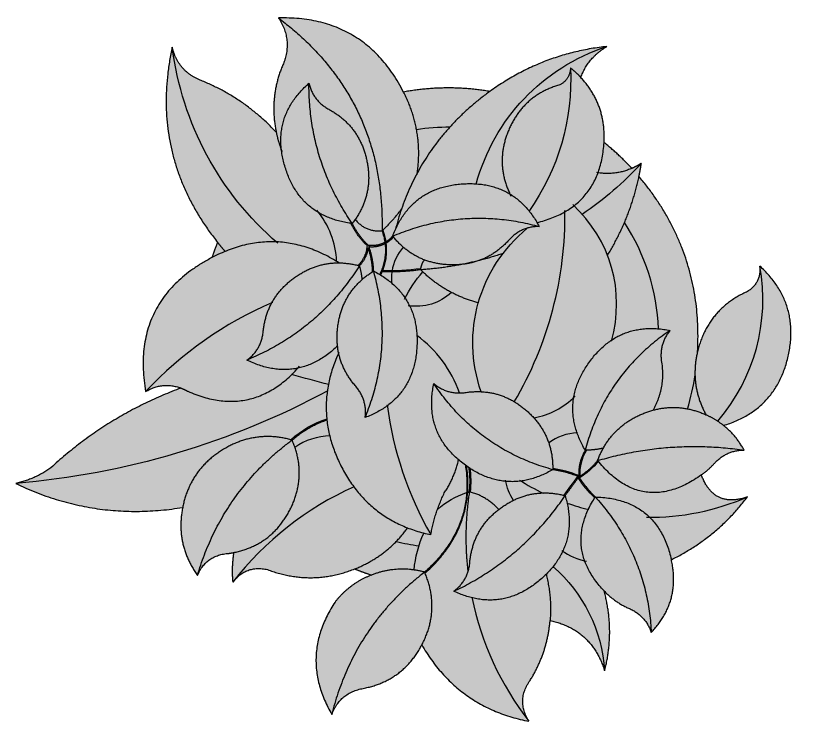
# Model space of a CAD drawing. Header units: metres. Extents: x -17 to 580, y -130 to 19.
# Drawn here: x 331.225 to 332.139, y -22.495 to -21.674 of the extents above; entities that cross this region are included whole.
import ezdxf

# ---------------------------------------------------------------- set-up
doc = ezdxf.new("R2010")
doc.units = ezdxf.units.M
doc.layers.add('Imported blocks', color=7, linetype='Continuous', true_color=0x7a8bf7)
doc.layers.add('Mood Board', color=7, linetype='Continuous', true_color=0x7a8bf7)

# ---------------------------------------------------------------- blocks, each defined once
blk = doc.blocks.new('Tradescantia')
at = {"layer": 'Imported blocks', "transparency": 33554483}
h = blk.add_hatch(color=256, dxfattribs=at)
edge = h.paths.add_edge_path(flags=0)
edge.add_spline(control_points=[(0.64682, 0.24942), (0.65044, 0.25819), (0.65348, 0.26718)], knot_values=[0, 0, 0, 1, 1, 1], degree=2, periodic=0)
edge.add_spline(control_points=[(0.65348, 0.26718), (0.74874, 0.31714), (0.7306, 0.42316)], knot_values=[0, 0, 0, 1, 1, 1], degree=2, periodic=0)
edge.add_spline(control_points=[(0.7306, 0.42316), (0.71107, 0.41122), (0.68955, 0.41905)], knot_values=[0, 0, 0, 1, 1, 1], degree=2, periodic=0)
edge.add_spline(control_points=[(0.68955, 0.41905), (0.77436, 0.45048), (0.84082, 0.51182)], knot_values=[0, 0, 0, 1, 1, 1], degree=2, periodic=0)
edge.add_spline(control_points=[(0.84082, 0.51182), (0.85946, 0.5252), (0.88185, 0.53017)], knot_values=[0, 0, 0, 1, 1, 1], degree=2, periodic=0)
edge.add_spline(control_points=[(0.88185, 0.53017), (0.78906, 0.57488), (0.68745, 0.55803)], knot_values=[0, 0, 0, 1, 1, 1], degree=2, periodic=0)
edge.add_spline(control_points=[(0.68745, 0.55803), (0.69596, 0.60133), (0.67019, 0.63715)], knot_values=[0, 0, 0, 1, 1, 1], degree=2, periodic=0)
edge.add_spline(control_points=[(0.67019, 0.63715), (0.65976, 0.61316), (0.63364, 0.61155)], knot_values=[0, 0, 0, 1, 1, 1], degree=2, periodic=0)
edge.add_spline(control_points=[(0.63364, 0.61155), (0.63079, 0.61114), (0.62797, 0.61056)], knot_values=[0, 0, 0, 1, 1, 1], degree=2, periodic=0)
edge.add_spline(control_points=[(0.62797, 0.61056), (0.63088, 0.62781), (0.62908, 0.64521)], knot_values=[0, 0, 0, 1, 1, 1], degree=2, periodic=0)
edge.add_spline(control_points=[(0.62908, 0.64521), (0.61373, 0.62483), (0.58882, 0.63035)], knot_values=[0, 0, 0, 1, 1, 1], degree=2, periodic=0)
edge.add_spline(control_points=[(0.58882, 0.63035), (0.53786, 0.64974), (0.48717, 0.62966)], knot_values=[0, 0, 0, 1, 1, 1], degree=2, periodic=0)
edge.add_spline(control_points=[(0.48717, 0.62966), (0.47753, 0.63356), (0.46764, 0.63676)], knot_values=[0, 0, 0, 1, 1, 1], degree=2, periodic=0)
edge.add_spline(control_points=[(0.46764, 0.63676), (0.49319, 0.64667), (0.51009, 0.66825)], knot_values=[0, 0, 0, 1, 1, 1], degree=2, periodic=0)
edge.add_spline(control_points=[(0.51009, 0.66825), (0.55242, 0.73246), (0.51387, 0.79902)], knot_values=[0, 0, 0, 1, 1, 1], degree=2, periodic=0)
edge.add_spline(control_points=[(0.51387, 0.79902), (0.504, 0.77356), (0.47713, 0.76876)], knot_values=[0, 0, 0, 1, 1, 1], degree=2, periodic=0)
edge.add_spline(control_points=[(0.47713, 0.76876), (0.43094, 0.7598), (0.40901, 0.71817)], knot_values=[0, 0, 0, 1, 1, 1], degree=2, periodic=0)
edge.add_spline(control_points=[(0.40901, 0.71817), (0.36694, 0.7911), (0.28429, 0.80708)], knot_values=[0, 0, 0, 1, 1, 1], degree=2, periodic=0)
edge.add_spline(control_points=[(0.28429, 0.80708), (0.29948, 0.78279), (0.28295, 0.75938)], knot_values=[0, 0, 0, 1, 1, 1], degree=2, periodic=0)
edge.add_spline(control_points=[(0.28295, 0.75938), (0.26289, 0.7273), (0.25968, 0.6896)], knot_values=[0, 0, 0, 1, 1, 1], degree=2, periodic=0)
edge.add_spline(control_points=[(0.25968, 0.6896), (0.21087, 0.70055), (0.19622, 0.74837)], knot_values=[0, 0, 0, 1, 1, 1], degree=2, periodic=0)
edge.add_spline(control_points=[(0.19622, 0.74837), (0.18412, 0.70174), (0.19682, 0.65526)], knot_values=[0, 0, 0, 1, 1, 1], degree=2, periodic=0)
edge.add_spline(control_points=[(0.19682, 0.65526), (0.18381, 0.66901), (0.16633, 0.6763)], knot_values=[0, 0, 0, 1, 1, 1], degree=2, periodic=0)
edge.add_spline(control_points=[(0.16633, 0.6763), (0.14823, 0.68481), (0.14187, 0.70377)], knot_values=[0, 0, 0, 1, 1, 1], degree=2, periodic=0)
edge.add_spline(control_points=[(0.14187, 0.70377), (0.10757, 0.66756), (0.11849, 0.6189)], knot_values=[0, 0, 0, 1, 1, 1], degree=2, periodic=0)
edge.add_spline(control_points=[(0.11849, 0.6189), (0.0655, 0.59283), (0.02981, 0.54577)], knot_values=[0, 0, 0, 1, 1, 1], degree=2, periodic=0)
edge.add_spline(control_points=[(0.02981, 0.54577), (0.06918, 0.55935), (0.08353, 0.52026)], knot_values=[0, 0, 0, 1, 1, 1], degree=2, periodic=0)
edge.add_spline(control_points=[(0.08353, 0.52026), (0.07471, 0.51403), (0.06764, 0.50588)], knot_values=[0, 0, 0, 1, 1, 1], degree=2, periodic=0)
edge.add_spline(control_points=[(0.06764, 0.50588), (0.05386, 0.49137), (0.03386, 0.4913)], knot_values=[0, 0, 0, 1, 1, 1], degree=2, periodic=0)
edge.add_spline(control_points=[(0.03386, 0.4913), (0.04286, 0.47453), (0.05769, 0.4626)], knot_values=[0, 0, 0, 1, 1, 1], degree=2, periodic=0)
edge.add_spline(control_points=[(0.05769, 0.4626), (-0.00334, 0.44426), (-0.01748, 0.38211)], knot_values=[0, 0, 0, 1, 1, 1], degree=2, periodic=0)
edge.add_spline(control_points=[(-0.01748, 0.38211), (-0.03162, 0.31997), (0.01547, 0.27702)], knot_values=[0, 0, 0, 1, 1, 1], degree=2, periodic=0)
edge.add_spline(control_points=[(0.01547, 0.27702), (0.01381, 0.29601), (0.02969, 0.30657)], knot_values=[0, 0, 0, 1, 1, 1], degree=2, periodic=0)
edge.add_spline(control_points=[(0.02969, 0.30657), (0.07619, 0.32723), (0.08802, 0.37672)], knot_values=[0, 0, 0, 1, 1, 1], degree=2, periodic=0)
edge.add_spline(control_points=[(0.08802, 0.37672), (0.08145, 0.26109), (0.15622, 0.17264)], knot_values=[0, 0, 0, 1, 1, 1], degree=2, periodic=0)
edge.add_spline(control_points=[(0.15622, 0.17264), (0.15462, 0.16499), (0.15344, 0.15727)], knot_values=[0, 0, 0, 1, 1, 1], degree=2, periodic=0)
edge.add_spline(control_points=[(0.15344, 0.15727), (0.15871, 0.16075), (0.16451, 0.16326)], knot_values=[0, 0, 0, 1, 1, 1], degree=2, periodic=0)
edge.add_spline(control_points=[(0.16451, 0.16326), (0.17955, 0.14695), (0.19689, 0.13311)], knot_values=[0, 0, 0, 1, 1, 1], degree=2, periodic=0)
edge.add_spline(control_points=[(0.19689, 0.13311), (0.19424, 0.0895), (0.22388, 0.05742)], knot_values=[0, 0, 0, 1, 1, 1], degree=2, periodic=0)
edge.add_spline(control_points=[(0.22388, 0.05742), (0.21567, 0.03442), (0.19349, 0.02134)], knot_values=[0, 0, 0, 1, 1, 1], degree=2, periodic=0)
edge.add_spline(control_points=[(0.19349, 0.02134), (0.26815, 0.02918), (0.3298, 0.07369)], knot_values=[0, 0, 0, 1, 1, 1], degree=2, periodic=0)
edge.add_spline(control_points=[(0.3298, 0.07369), (0.3801, 0.0652), (0.43029, 0.07435)], knot_values=[0, 0, 0, 1, 1, 1], degree=2, periodic=0)
edge.add_spline(control_points=[(0.43029, 0.07435), (0.47593, -0.01453), (0.5758, -0.01184)], knot_values=[0, 0, 0, 1, 1, 1], degree=2, periodic=0)
edge.add_spline(control_points=[(0.5758, -0.01184), (0.56006, 0.01188), (0.56913, 0.03886)], knot_values=[0, 0, 0, 1, 1, 1], degree=2, periodic=0)
edge.add_spline(control_points=[(0.56913, 0.03886), (0.58728, 0.0785), (0.57853, 0.1212)], knot_values=[0, 0, 0, 1, 1, 1], degree=2, periodic=0)
edge.add_spline(control_points=[(0.57853, 0.1212), (0.61556, 0.08128), (0.66608, 0.06094)], knot_values=[0, 0, 0, 1, 1, 1], degree=2, periodic=0)
edge.add_spline(control_points=[(0.66608, 0.06094), (0.69297, 0.05027), (0.69959, 0.02211)], knot_values=[0, 0, 0, 1, 1, 1], degree=2, periodic=0)
edge.add_spline(control_points=[(0.69959, 0.02211), (0.72724, 0.14831), (0.64682, 0.24942)], knot_values=[0, 0, 0, 1, 1, 1], degree=2, periodic=0)
at = {"layer": 'Imported blocks'}
for points, degree in [([(0.28429, 0.80708), (0.29948, 0.78279), (0.28295, 0.75938)], 2), ([(0.35064, 0.6627), (0.33987, 0.71547), (0.31731, 0.76454), (0.28429, 0.80708)], 3), ([(0.40901, 0.71817), (0.36694, 0.7911), (0.28429, 0.80708)], 2), ([(0.4058, 0.63339), (0.48845, 0.69753), (0.51387, 0.79902)], 2), ([(0.51387, 0.79902), (0.504, 0.77356), (0.47713, 0.76876)], 2), ([(0.51009, 0.66825), (0.55242, 0.73246), (0.51387, 0.79902)], 2), ([(0.47713, 0.76876), (0.43094, 0.7598), (0.40901, 0.71817)], 2), ([(0.28295, 0.75938), (0.26289, 0.7273), (0.25968, 0.6896)], 2), ([(0.19622, 0.74837), (0.18412, 0.70174), (0.19682, 0.65526)], 2), ([(0.25968, 0.6896), (0.21087, 0.70055), (0.19622, 0.74837)], 2), ([(0.25665, 0.62667), (0.22071, 0.65787), (0.19935, 0.70088), (0.19622, 0.74837)], 3), ([(0.40901, 0.71817), (0.38708, 0.67655), (0.4058, 0.63339)], 2), ([(0.14187, 0.70377), (0.10757, 0.66756), (0.11849, 0.6189)], 2), ([(0.16633, 0.6763), (0.14823, 0.68481), (0.14187, 0.70377)], 2), ([(0.2071, 0.54582), (0.14657, 0.61327), (0.14187, 0.70377)], 2), ([(0.26443, 0.63588), (0.25736, 0.66233), (0.25968, 0.6896)], 2), ([(0.19682, 0.65526), (0.18381, 0.66901), (0.16633, 0.6763)], 2), ([(0.46764, 0.63676), (0.49319, 0.64667), (0.51009, 0.66825)], 2), ([(0.27085, 0.64195), (0.31684, 0.68151), (0.37173, 0.6557)], 2), ([(0.19682, 0.65526), (0.24478, 0.60456), (0.2071, 0.54582)], 2), ([(0.37173, 0.6557), (0.29176, 0.61764), (0.24218, 0.54425)], 2), ([(0.37173, 0.6557), (0.35572, 0.64371), (0.35331, 0.62385)], 2), ([(0.24218, 0.54425), (0.22486, 0.60239), (0.27085, 0.64195)], 2), ([(0.58882, 0.63035), (0.53786, 0.64974), (0.48717, 0.62966)], 2), ([(0.4878, 0.534), (0.54356, 0.55896), (0.59172, 0.59687), (0.62908, 0.64521)], 3), ([(0.62908, 0.64521), (0.61373, 0.62483), (0.58882, 0.63035)], 2), ([(0.62797, 0.61056), (0.63088, 0.62781), (0.62908, 0.64521)], 2), ([(0.35365, 0.5398), (0.36079, 0.5863), (0.35537, 0.63304)], 2), ([(0.35832, 0.50884), (0.3469, 0.58103), (0.4058, 0.63339)], 2), ([(0.40528, 0.6346), (0.40281, 0.63242), (0.40039, 0.63016), (0.39804, 0.62785)], 3), ([(0.4058, 0.63339), (0.43727, 0.62497), (0.46764, 0.63676)], 2), ([(0.41803, 0.63093), (0.41667, 0.616), (0.41283, 0.60149), (0.40662, 0.58784)], 3), ([(0.48717, 0.62966), (0.47753, 0.63356), (0.46764, 0.63676)], 2), ([(0.67019, 0.63715), (0.64148, 0.53997), (0.5601, 0.47958)], 2), ([(0.67019, 0.63715), (0.65976, 0.61316), (0.63364, 0.61155)], 2), ([(0.68745, 0.55803), (0.69596, 0.60133), (0.67019, 0.63715)], 2), ([(0.35331, 0.62385), (0.35015, 0.58236), (0.31632, 0.55813)], 2), ([(0.39804, 0.62785), (0.39583, 0.62567), (0.39368, 0.62343), (0.39159, 0.62113)], 3), ([(0.48717, 0.62966), (0.44922, 0.61463), (0.42524, 0.5816)], 2), ([(0.11849, 0.6189), (0.0655, 0.59283), (0.02981, 0.54577)], 2), ([(0.2071, 0.54582), (0.13442, 0.54794), (0.11849, 0.6189)], 2), ([(0.24598, 0.60816), (0.23741, 0.61445), (0.22762, 0.61867), (0.21716, 0.62057)], 3), ([(0.38563, 0.61419), (0.38374, 0.61186), (0.38192, 0.60947), (0.38017, 0.60703)], 3), ([(0.39159, 0.62113), (0.38954, 0.61887), (0.38755, 0.61656), (0.38563, 0.61419)], 3), ([(0.38017, 0.60703), (0.37845, 0.60462), (0.3768, 0.60217), (0.37523, 0.59966)], 3), ([(0.62797, 0.61056), (0.58362, 0.60146), (0.56279, 0.56126)], 2), ([(0.63364, 0.61155), (0.63079, 0.61114), (0.62797, 0.61056)], 2), ([(0.37523, 0.59966), (0.37368, 0.59719), (0.37221, 0.59467), (0.37082, 0.5921)], 3), ([(0.43875, 0.59755), (0.43005, 0.59978), (0.42124, 0.60152), (0.41235, 0.60277)], 3), ([(0.37082, 0.5921), (0.36945, 0.58956), (0.36815, 0.58697), (0.36695, 0.58435)], 3), ([(0.39853, 0.58975), (0.39403, 0.56438), (0.38288, 0.54115)], 2), ([(0.50325, 0.50952), (0.47025, 0.57491), (0.39853, 0.58975)], 2), ([(0.44943, 0.43873), (0.44241, 0.49203), (0.4252, 0.54307), (0.39853, 0.58975)], 3), ([(0.36362, 0.57643), (0.36261, 0.57377), (0.36168, 0.57108), (0.36085, 0.56835)], 3), ([(0.36695, 0.58435), (0.36575, 0.58175), (0.36464, 0.57911), (0.36362, 0.57643)], 3), ([(0.14757, 0.56949), (0.10696, 0.57), (0.06706, 0.56196), (0.02981, 0.54577)], 3), ([(0.36085, 0.56835), (0.36002, 0.56564), (0.35928, 0.5629), (0.35864, 0.56013)], 3), ([(0.24004, 0.55295), (0.23173, 0.5559), (0.2233, 0.55847), (0.21476, 0.56064)], 3), ([(0.31632, 0.55813), (0.28248, 0.53389), (0.24218, 0.54425)], 2), ([(0.31944, 0.56047), (0.33349, 0.54508), (0.35365, 0.5398)], 2), ([(0.39098, 0.56081), (0.38119, 0.55172), (0.36964, 0.54494), (0.35693, 0.5408)], 3), ([(0.35864, 0.56013), (0.35799, 0.55737), (0.35744, 0.55458), (0.35699, 0.55178)], 3), ([(0.56279, 0.56126), (0.54196, 0.52106), (0.5601, 0.47958)], 2), ([(0.64093, 0.49096), (0.67886, 0.51432), (0.68745, 0.55803)], 2), ([(0.88185, 0.53017), (0.78906, 0.57488), (0.68745, 0.55803)], 2), ([(0.02981, 0.54577), (0.06918, 0.55935), (0.08353, 0.52026)], 2), ([(0.30226, 0.54989), (0.30702, 0.54276), (0.31012, 0.53475), (0.31142, 0.52628)], 3), ([(0.35699, 0.55178), (0.35653, 0.54897), (0.35616, 0.54615), (0.3559, 0.54332)], 3), ([(0.08353, 0.52026), (0.15176, 0.56846), (0.20431, 0.50353)], 2), ([(0.22619, 0.52243), (0.21782, 0.53508), (0.2071, 0.54582)], 2), ([(0.20779, 0.54691), (0.21494, 0.53976), (0.22136, 0.53193), (0.22697, 0.52352)], 3), ([(0.24218, 0.54425), (0.2341, 0.53341), (0.22619, 0.52243)], 2), ([(0.24349, 0.54392), (0.23806, 0.53664), (0.23269, 0.52931), (0.22738, 0.52194)], 3), ([(0.29537, 0.52628), (0.28639, 0.53186), (0.27712, 0.53694), (0.26758, 0.5415)], 3), ([(0.35243, 0.54013), (0.3512, 0.53058), (0.35138, 0.52094), (0.35297, 0.51145)], 3), ([(0.35365, 0.5398), (0.35186, 0.52569), (0.3542, 0.51165)], 2), ([(0.35565, 0.54039), (0.35465, 0.54008), (0.35365, 0.5398)], 2), ([(0.3559, 0.54332), (0.35562, 0.54047), (0.35545, 0.53762), (0.35536, 0.53476)], 3), ([(0.38288, 0.54115), (0.37093, 0.52335), (0.36623, 0.50243)], 2), ([(0.35536, 0.53476), (0.35528, 0.53188), (0.35529, 0.52899), (0.35539, 0.52611)], 3), ([(0.51833, 0.42222), (0.63116, 0.48285), (0.75422, 0.51939), (0.88185, 0.53017)], 3), ([(0.84082, 0.51182), (0.85946, 0.5252), (0.88185, 0.53017)], 2), ([(0.20351, 0.50451), (0.20974, 0.51203), (0.21714, 0.51842), (0.2255, 0.52347)], 3), ([(0.22619, 0.52243), (0.21364, 0.51485), (0.20431, 0.50353)], 2), ([(0.21729, 0.49139), (0.22302, 0.50049), (0.22568, 0.51097), (0.22499, 0.52169)], 3), ([(0.21876, 0.4914), (0.22748, 0.50571), (0.22619, 0.52243)], 2), ([(0.22619, 0.52243), (0.24088, 0.51629), (0.25664, 0.5141)], 2), ([(0.22628, 0.52104), (0.23602, 0.51703), (0.24619, 0.51428), (0.25663, 0.51284)], 3), ([(0.25664, 0.5141), (0.30919, 0.54442), (0.35832, 0.50884)], 2), ([(0.35539, 0.52611), (0.35549, 0.5232), (0.35569, 0.5203), (0.35597, 0.5174)], 3), ([(0.08353, 0.52026), (0.07471, 0.51403), (0.06764, 0.50588)], 2), ([(0.2873, 0.4452), (0.25589, 0.4725), (0.25664, 0.5141)], 2), ([(0.25664, 0.5141), (0.34437, 0.48957), (0.39505, 0.41387)], 2), ([(0.35597, 0.5174), (0.35625, 0.51447), (0.35663, 0.51155), (0.35709, 0.50864)], 3), ([(0.68955, 0.41905), (0.77436, 0.45048), (0.84082, 0.51182)], 2), ([(0.06764, 0.50588), (0.05386, 0.49137), (0.03386, 0.4913)], 2), ([(0.20431, 0.50353), (0.12043, 0.47865), (0.03386, 0.4913)], 2), ([(0.20431, 0.50353), (0.19038, 0.46526), (0.15289, 0.44937)], 2), ([(0.35832, 0.50884), (0.40746, 0.47325), (0.39505, 0.41387)], 2), ([(0.50558, 0.37762), (0.53624, 0.44413), (0.50325, 0.50952)], 2), ([(0.03386, 0.4913), (0.04286, 0.47453), (0.05769, 0.4626)], 2), ([(0.12003, 0.35191), (0.19538, 0.40326), (0.21876, 0.4914)], 2), ([(0.19756, 0.489), (0.20802, 0.49147), (0.21876, 0.4914)], 2), ([(0.21876, 0.4914), (0.24963, 0.43918), (0.21459, 0.38966)], 2), ([(0.51574, 0.47481), (0.53055, 0.47506), (0.54471, 0.47967), (0.55682, 0.4882)], 3), ([(0.5601, 0.47958), (0.60301, 0.46759), (0.64093, 0.49096)], 2), ([(0.22768, 0.47118), (0.23999, 0.4717), (0.25168, 0.47579), (0.26163, 0.48305)], 3), ([(0.5601, 0.47958), (0.54192, 0.46345), (0.51879, 0.45597)], 2), ([(0.56154, 0.47919), (0.54925, 0.46814), (0.5349, 0.45987), (0.51918, 0.45478)], 3), ([(0.05769, 0.4626), (-0.00334, 0.44426), (-0.01748, 0.38211)], 2), ([(0.06437, 0.4577), (0.02142, 0.40712), (0.0039, 0.34237), (0.01547, 0.27702)], 3), ([(0.0782, 0.45007), (0.06714, 0.45501), (0.05769, 0.4626)], 2), ([(0.15289, 0.44937), (0.11539, 0.43348), (0.0782, 0.45007)], 2), ([(0.08802, 0.37672), (0.09723, 0.41529), (0.0782, 0.45007)], 2), ([(0.27867, 0.4538), (0.26023, 0.4505), (0.24359, 0.44168), (0.2305, 0.42828)], 3), ([(0.41476, 0.37132), (0.41828, 0.43188), (0.475, 0.4534)], 2), ([(0.41476, 0.37132), (0.41828, 0.43188), (0.475, 0.4534)], 2), ([(0.475, 0.4534), (0.44075, 0.3698), (0.46506, 0.2828)], 2), ([(0.475, 0.4534), (0.47248, 0.43355), (0.48508, 0.41802)], 2), ([(0.475, 0.4534), (0.47248, 0.43355), (0.48508, 0.41802)], 2), ([(0.09971, 0.44344), (0.0958, 0.43037), (0.09283, 0.41706), (0.09079, 0.40357)], 3), ([(0.1302, 0.38727), (0.12501, 0.41778), (0.13984, 0.44494)], 2), ([(0.35981, 0.42443), (0.31871, 0.41789), (0.2873, 0.4452)], 2), ([(0.30137, 0.43518), (0.26154, 0.36728), (0.24134, 0.29086), (0.2424, 0.21214)], 3), ([(0.68157, 0.42283), (0.60569, 0.45629), (0.55133, 0.39366)], 2), ([(0.34012, 0.4235), (0.36354, 0.35329), (0.34303, 0.28063), (0.28634, 0.23304)], 3), ([(0.39505, 0.41387), (0.37969, 0.42668), (0.35981, 0.42443)], 2), ([(0.36508, 0.42473), (0.37468, 0.39777), (0.39186, 0.37471), (0.41495, 0.35781)], 3), ([(0.58298, 0.31948), (0.63898, 0.34353), (0.68897, 0.37865), (0.7306, 0.42316)], 3), ([(0.65348, 0.26718), (0.74874, 0.31714), (0.7306, 0.42316)], 2), ([(0.68955, 0.41905), (0.68538, 0.42057), (0.68157, 0.42283)], 2), ([(0.7306, 0.42316), (0.71107, 0.41122), (0.68955, 0.41905)], 2), ([(0.48508, 0.41802), (0.51272, 0.3869), (0.50662, 0.34574)], 2), ([(0.48508, 0.41802), (0.51272, 0.3869), (0.50662, 0.34574)], 2), ([(0.51725, 0.41504), (0.5318, 0.41116), (0.54635, 0.40728), (0.5609, 0.40342)], 3), ([(0.50691, 0.36979), (0.55395, 0.41502), (0.61266, 0.38653)], 2), ([(0.21459, 0.38966), (0.17954, 0.34015), (0.12003, 0.35191)], 2), ([(0.12003, 0.35191), (0.13267, 0.36741), (0.1302, 0.38727)], 2), ([(0.48175, 0.27668), (0.52982, 0.35232), (0.61266, 0.38653)], 2), ([(0.61266, 0.38653), (0.5965, 0.37474), (0.59384, 0.35491)], 2), ([(-0.01748, 0.38211), (-0.03162, 0.31997), (0.01547, 0.27702)], 2), ([(0.02969, 0.30657), (0.07619, 0.32723), (0.08802, 0.37672)], 2), ([(0.08802, 0.37672), (0.08145, 0.26109), (0.15622, 0.17264)], 2), ([(0.46506, 0.2828), (0.41123, 0.31076), (0.41476, 0.37132)], 2), ([(0.46506, 0.2828), (0.41123, 0.31076), (0.41476, 0.37132)], 2), ([(0.18819, 0.36462), (0.17212, 0.3061), (0.18896, 0.24675), (0.23337, 0.20539)], 3), ([(0.13346, 0.35025), (0.13528, 0.30591), (0.14886, 0.26348), (0.17313, 0.22632)], 3), ([(0.59384, 0.35491), (0.59018, 0.31346), (0.55605, 0.28964)], 2), ([(0.50662, 0.34574), (0.50053, 0.30457), (0.46506, 0.2828)], 2), ([(0.50662, 0.34574), (0.50053, 0.30457), (0.46506, 0.2828)], 2), ([(0.34254, 0.31999), (0.3817, 0.30991), (0.41035, 0.28138)], 2), ([(0.37461, 0.30763), (0.3883, 0.3204), (0.40639, 0.326), (0.4249, 0.32318)], 3), ([(0.42921, 0.31566), (0.42362, 0.30407), (0.41646, 0.29336), (0.40789, 0.28377)], 3), ([(0.01547, 0.27702), (0.01381, 0.29601), (0.02969, 0.30657)], 2), ([(0.44349, 0.29823), (0.44414, 0.29346), (0.44416, 0.28863), (0.44353, 0.28385)], 3), ([(0.48175, 0.27668), (0.47946, 0.28471), (0.47864, 0.29303)], 2), ([(0.41035, 0.28138), (0.43274, 0.28441), (0.45532, 0.28376)], 2), ([(0.45437, 0.2351), (0.44814, 0.2524), (0.44906, 0.27093), (0.45698, 0.28752)], 3), ([(0.45537, 0.23603), (0.44626, 0.26198), (0.45804, 0.28684)], 2), ([(0.46629, 0.28356), (0.46673, 0.26927), (0.47147, 0.25579)], 2), ([(0.55605, 0.28964), (0.52193, 0.26582), (0.48175, 0.27668)], 2), ([(0.30628, 0.24532), (0.33375, 0.27658), (0.37536, 0.2756)], 2), ([(0.31393, 0.26218), (0.3609, 0.27803), (0.41035, 0.28138)], 2), ([(0.37536, 0.2756), (0.41696, 0.27463), (0.44294, 0.24211)], 2), ([(0.41035, 0.28138), (0.40976, 0.27477), (0.40571, 0.26951)], 2), ([(0.4102, 0.2801), (0.42499, 0.28212), (0.43991, 0.28293), (0.45484, 0.28252)], 3), ([(0.44335, 0.2826), (0.44176, 0.27227), (0.4373, 0.26277), (0.43039, 0.25493)], 3), ([(0.46506, 0.2828), (0.46564, 0.26811), (0.47067, 0.2543)], 2), ([(0.47147, 0.25579), (0.47325, 0.26788), (0.48175, 0.27668)], 2), ([(0.48315, 0.27631), (0.47364, 0.26685), (0.47246, 0.25349)], 2), ([(0.50501, 0.27359), (0.57738, 0.22728), (0.65348, 0.26718)], 2), ([(0.50826, 0.27157), (0.50917, 0.24962), (0.51709, 0.22898), (0.5311, 0.21207)], 3), ([(0.64682, 0.24942), (0.65044, 0.25819), (0.65348, 0.26718)], 2), ([(0.19317, 0.26487), (0.16657, 0.22201), (0.15622, 0.17264)], 2), ([(0.64682, 0.24942), (0.64247, 0.25488), (0.63785, 0.26011)], 2), ([(0.45082, 0.25015), (0.44754, 0.2483), (0.44462, 0.24593), (0.44214, 0.2431)], 3), ([(0.45099, 0.24881), (0.44641, 0.24613), (0.44294, 0.24211)], 2), ([(0.47067, 0.2543), (0.46082, 0.25531), (0.452, 0.25079)], 2), ([(0.45216, 0.24946), (0.46111, 0.25422), (0.47116, 0.25299)], 2), ([(0.47116, 0.25299), (0.48291, 0.24192), (0.49001, 0.22743)], 2), ([(0.47246, 0.25349), (0.48437, 0.2421), (0.49149, 0.22724)], 2), ([(0.57676, 0.25047), (0.64494, 0.1915), (0.68797, 0.11151), (0.69959, 0.02211)], 3), ([(0.69959, 0.02211), (0.72724, 0.14831), (0.64682, 0.24942)], 2), ([(0.27241, 0.23095), (0.29241, 0.2309), (0.30628, 0.24532)], 2), ([(0.44294, 0.24211), (0.35961, 0.20697), (0.27241, 0.23095)], 2), ([(0.44294, 0.24211), (0.42182, 0.18524), (0.36129, 0.18128)], 2), ([(0.36129, 0.18128), (0.30076, 0.17732), (0.27241, 0.23095)], 2), ([(0.3298, 0.07369), (0.41443, 0.1348), (0.43997, 0.23502)], 2), ([(0.45537, 0.23603), (0.44256, 0.22419), (0.43233, 0.21005)], 2), ([(0.5758, -0.01184), (0.45226, 0.08133), (0.45537, 0.23603)], 2), ([(0.48658, 0.22273), (0.47443, 0.23749), (0.45537, 0.23603)], 2), ([(0.27499, 0.22638), (0.20149, 0.2086), (0.19689, 0.13311)], 2), ([(0.47311, 0.15393), (0.46441, 0.19462), (0.49001, 0.22743)], 2), ([(0.49001, 0.22743), (0.54078, 0.15368), (0.54043, 0.06415)], 2), ([(0.49001, 0.22743), (0.55022, 0.22009), (0.56812, 0.16213)], 2), ([(0.15344, 0.15727), (0.17395, 0.17981), (0.19702, 0.19976), (0.22228, 0.21681)], 3), ([(0.23595, 0.04629), (0.23295, 0.10629), (0.24977, 0.16434), (0.28439, 0.21344)], 3), ([(0.30733, 0.11738), (0.3247, 0.15696), (0.30521, 0.19553)], 2), ([(0.34579, 0.18155), (0.32455, 0.10488), (0.26899, 0.04644), (0.19349, 0.02134)], 3), ([(0.15622, 0.17264), (0.15462, 0.16499), (0.15344, 0.15727)], 2), ([(0.16451, 0.16326), (0.18422, 0.17179), (0.20539, 0.16816)], 2), ([(0.41452, 0.17047), (0.40692, 0.11987), (0.43029, 0.07435)], 2), ([(0.15344, 0.15727), (0.15871, 0.16075), (0.16451, 0.16326)], 2), ([(0.16451, 0.16326), (0.17955, 0.14695), (0.19689, 0.13311)], 2), ([(0.56812, 0.16213), (0.58602, 0.10417), (0.54043, 0.06415)], 2), ([(0.5186, 0.09376), (0.48182, 0.11323), (0.47311, 0.15393)], 2), ([(0.57853, 0.1212), (0.57617, 0.13269), (0.57185, 0.14359)], 2), ([(0.19689, 0.13311), (0.19424, 0.0895), (0.22388, 0.05742)], 2), ([(0.56913, 0.03886), (0.58728, 0.0785), (0.57853, 0.1212)], 2), ([(0.57853, 0.1212), (0.61556, 0.08128), (0.66608, 0.06094)], 2), ([(0.24838, 0.06602), (0.28996, 0.0778), (0.30733, 0.11738)], 2), ([(0.37604, 0.11536), (0.38921, 0.11524), (0.40235, 0.11619), (0.41537, 0.11819)], 3), ([(0.54043, 0.06415), (0.53584, 0.08362), (0.5186, 0.09376)], 2), ([(0.19349, 0.02134), (0.26815, 0.02918), (0.3298, 0.07369)], 2), ([(0.3298, 0.07369), (0.3801, 0.0652), (0.43029, 0.07435)], 2), ([(0.43029, 0.07435), (0.47593, -0.01453), (0.5758, -0.01184)], 2), ([(0.23595, 0.04629), (0.23653, 0.05971), (0.24838, 0.06602)], 2), ([(0.22388, 0.05742), (0.21567, 0.03442), (0.19349, 0.02134)], 2), ([(0.22388, 0.05742), (0.22947, 0.05137), (0.23595, 0.04629)], 2), ([(0.66608, 0.06094), (0.69297, 0.05027), (0.69959, 0.02211)], 2), ([(0.5758, -0.01184), (0.56006, 0.01188), (0.56913, 0.03886)], 2)]:
    blk.add_open_spline(points, degree=degree, dxfattribs=at)

msp = doc.modelspace()

# ---------------------------------------------------------------- block references
at = {"layer": 'Mood Board', "rotation": 180}
msp.add_blockref('Tradescantia', (332.1072739, -21.6882984), dxfattribs=at)

doc.saveas('drawing.dxf')
